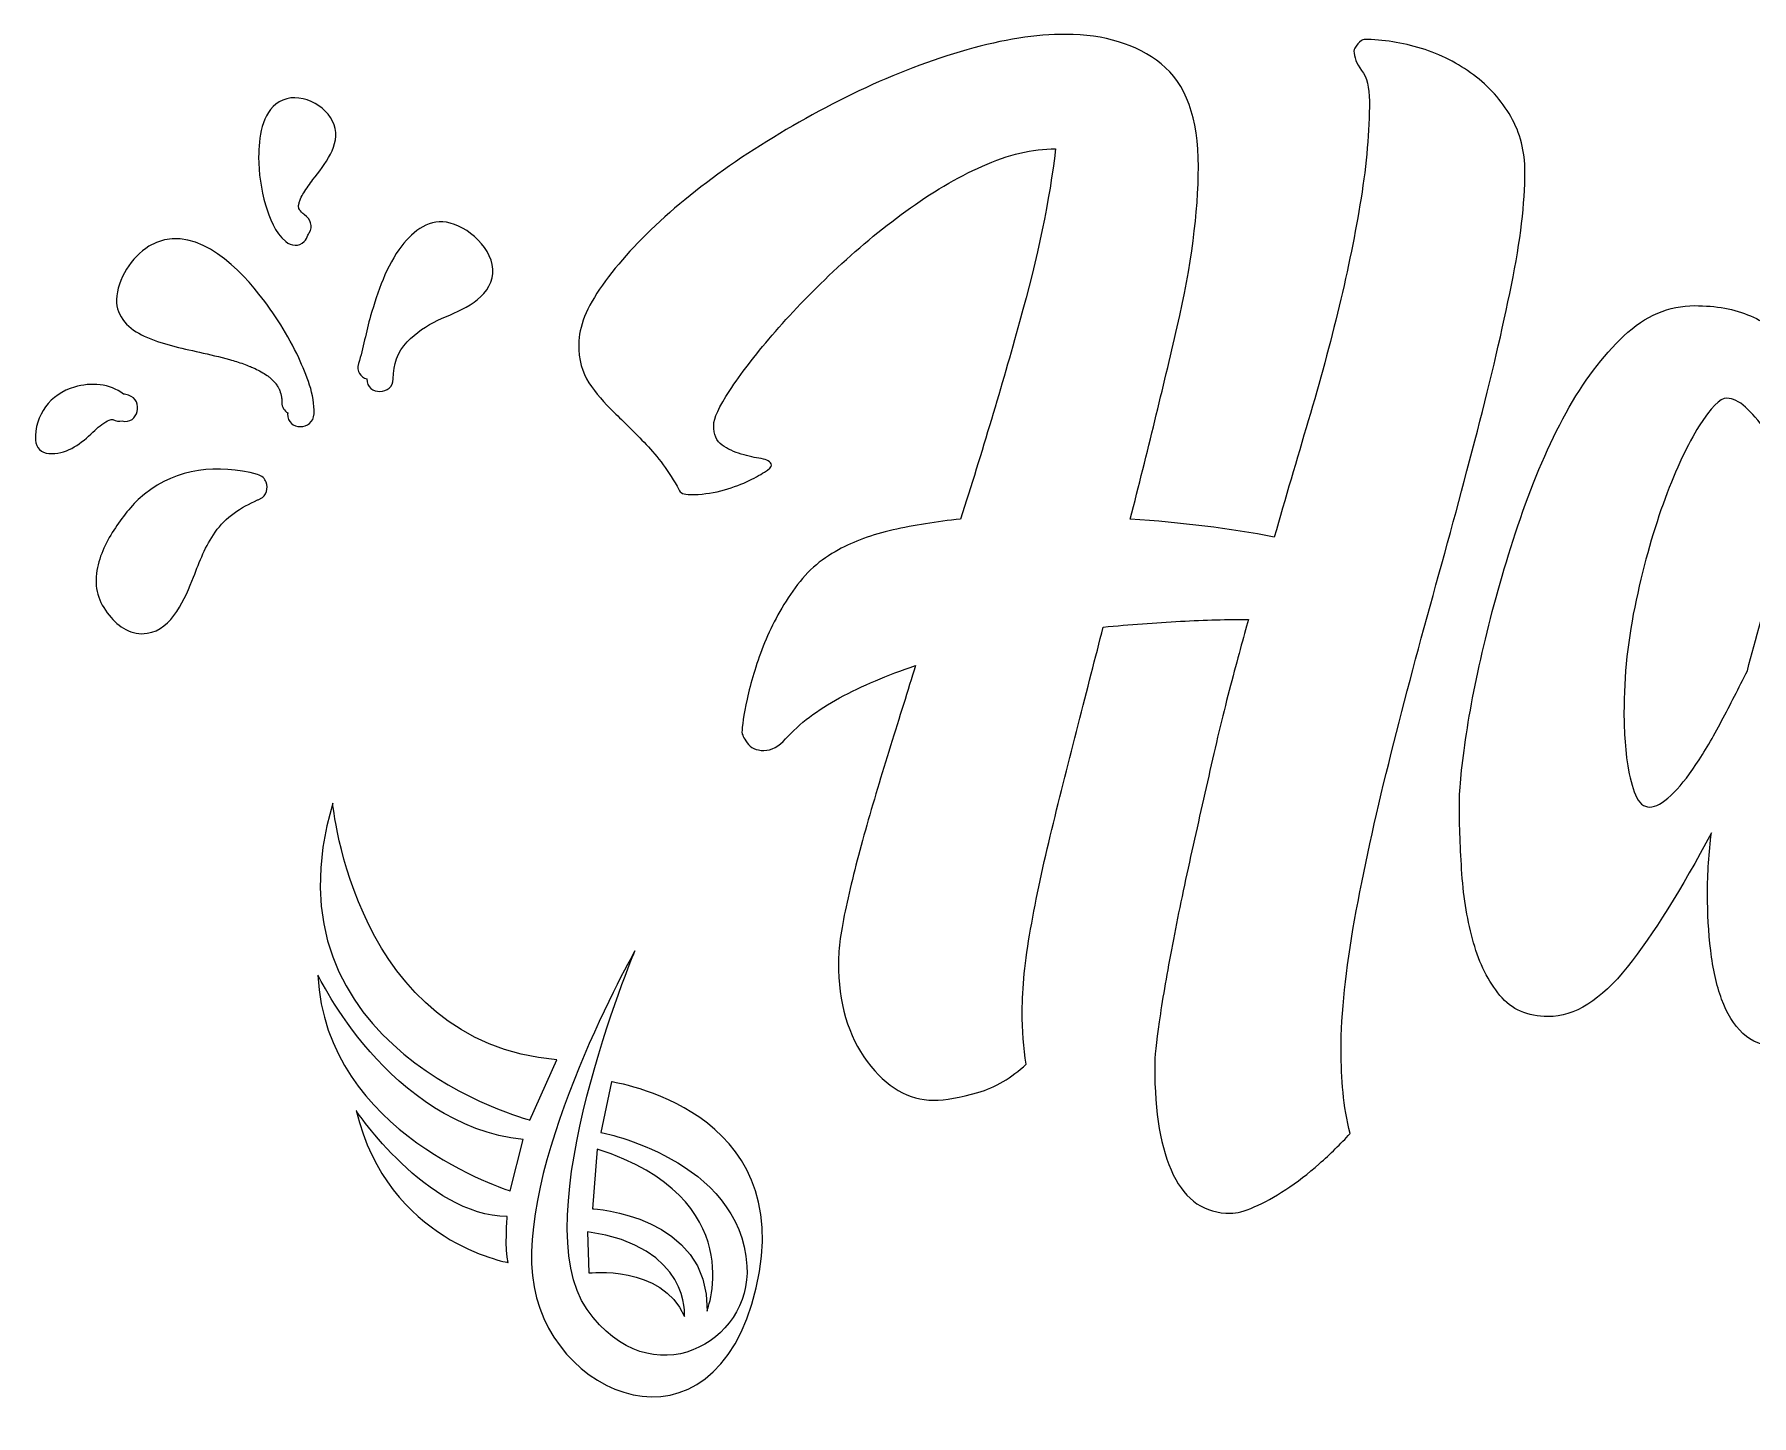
# Model space of a CAD drawing. Header units: inches. Extents: x 1.6 to 13.4, y -17.9 to -0.1.
# Drawn here: x 1.66 to 6.72, y -4.27 to -0.2 of the extents above; entities that cross this region are included whole.
import ezdxf

# ---------------------------------------------------------------- set-up
doc = ezdxf.new("R2010")
doc.units = ezdxf.units.IN
doc.header["$MEASUREMENT"] = 0
doc.layers.add('Layer 1', color=7, linetype='Continuous')

# ---------------------------------------------------------------- blocks, each defined once
blk = doc.blocks.new('block 11')
at = {"layer": 'Layer 1', "lineweight": 0}
for points, knots in [([(5.9419, -1.9643), (5.9154, -2.0729), (5.8951, -2.1726), (5.8813, -2.2636), (5.8674, -2.3545), (5.8604, -2.424), (5.8604, -2.4719), (5.8604, -2.5351), (5.8629, -2.6033), (5.868, -2.6765), (5.8731, -2.7498), (5.8844, -2.8174), (5.9021, -2.8792), (5.9198, -2.9411), (5.9457, -2.9929), (5.9798, -3.0346), (6.0139, -3.0762), (6.0612, -3.0971), (6.1219, -3.0971), (6.2001, -3.0971), (6.2778, -3.0485), (6.3549, -2.9512), (6.4319, -2.854), (6.5146, -2.722), (6.603, -2.5553), (6.5954, -2.6134), (6.5916, -2.674), (6.5916, -2.7371), (6.5916, -2.7927), (6.5948, -2.8477), (6.6011, -2.902), (6.6074, -2.9563), (6.6182, -3.0042), (6.6333, -3.0459), (6.6485, -3.0876), (6.6693, -3.121), (6.6958, -3.1463), (6.7224, -3.1715), (6.7546, -3.1842), (6.7924, -3.1842), (6.8252, -3.1842), (6.8657, -3.164), (6.9137, -3.1236), (6.9616, -3.0832), (7.0122, -3.0321), (7.0652, -2.9702), (7.0985, -2.9314), (7.1317, -2.8898), (7.165, -2.846), (7.1386, -2.9512), (7.1141, -3.0533), (7.0917, -3.152), (7.0589, -3.2972), (7.0324, -3.4311), (7.0122, -3.5536), (6.992, -3.6761), (6.9819, -3.7803), (6.9819, -3.8662), (6.9819, -3.9798), (7.0002, -4.0682), (7.0368, -4.1314), (7.0734, -4.1945), (7.1296, -4.2261), (7.2054, -4.2261), (7.2383, -4.2261), (7.2863, -4.2185), (7.3494, -4.2033), (7.4125, -4.1882), (7.4706, -4.1503), (7.5236, -4.0897), (7.5034, -4.0366), (7.4901, -3.9798), (7.4839, -3.9192), (7.4775, -3.8586), (7.4744, -3.7992), (7.4744, -3.7411), (7.4744, -3.7159), (7.475, -3.6837), (7.4763, -3.6445), (7.4775, -3.6053), (7.482, -3.5536), (7.4895, -3.4892), (7.4971, -3.4248), (7.5091, -3.3433), (7.5255, -3.2448), (7.5419, -3.1463), (7.5653, -3.0264), (7.5956, -2.8849), (7.6461, -2.9632), (7.6998, -3.0169), (7.7566, -3.0459), (7.8135, -3.075), (7.8747, -3.0895), (7.9404, -3.0895), (8.0136, -3.0895), (8.083, -3.0598), (8.1488, -3.0005), (8.2144, -2.9411), (8.275, -2.8628), (8.3306, -2.7656), (8.3861, -2.6684), (8.436, -2.5597), (8.4802, -2.4398), (8.5244, -2.3198), (8.5617, -2.1986), (8.592, -2.076), (8.6223, -1.9536), (8.6456, -1.8368), (8.6621, -1.7256), (8.6785, -1.6145), (8.6867, -1.5198), (8.6867, -1.4415), (8.6867, -1.3834), (8.6829, -1.3278), (8.6754, -1.2748), (8.6678, -1.2217), (8.6551, -1.1743), (8.6375, -1.1327), (8.6198, -1.091), (8.5958, -1.0576), (8.5655, -1.0323), (8.5352, -1.0071), (8.4973, -0.9944), (8.4518, -0.9944), (8.4164, -0.9944), (8.3785, -1.0077), (8.3382, -1.0342), (8.2978, -1.0607), (8.2567, -1.0973), (8.2151, -1.144), (8.1734, -1.1908), (8.1304, -1.2457), (8.0862, -1.3088), (8.042, -1.372), (7.9972, -1.4415), (7.9518, -1.5172), (7.9442, -1.4819), (7.9271, -1.449), (7.9006, -1.4187), (7.8741, -1.3884), (7.8444, -1.3619), (7.8116, -1.3392), (7.7787, -1.3164), (7.7459, -1.2988), (7.7131, -1.2861), (7.6802, -1.2735), (7.6524, -1.2672), (7.6297, -1.2672), (7.6095, -1.2672), (7.5969, -1.2735), (7.5918, -1.2861), (7.554, -1.425), (7.5129, -1.5735), (7.4687, -1.7313), (7.4311, -1.8656), (7.393, -2.0018), (7.3545, -2.1397), (7.3495, -2.1492), (7.3441, -2.1594), (7.338, -2.1707), (7.3102, -2.2226), (7.278, -2.2768), (7.2414, -2.3337), (7.2047, -2.3905), (7.1688, -2.4416), (7.1334, -2.4871), (7.098, -2.5326), (7.0702, -2.5553), (7.0501, -2.5553), (7.0324, -2.5553), (7.0235, -2.5389), (7.0235, -2.506), (7.0235, -2.453), (7.0387, -2.3779), (7.069, -2.2806), (7.0993, -2.1834), (7.1328, -2.0855), (7.1694, -1.987), (7.206, -1.8885), (7.2395, -1.8001), (7.2698, -1.7218), (7.3001, -1.6435), (7.3153, -1.5955), (7.3153, -1.5778), (7.3153, -1.5475), (7.3064, -1.516), (7.2887, -1.4831), (7.271, -1.4503), (7.2483, -1.4194), (7.2206, -1.3903), (7.1927, -1.3613), (7.1618, -1.3367), (7.1277, -1.3164), (7.0936, -1.2962), (7.0614, -1.2861), (7.0311, -1.2861), (7.0185, -1.2861), (7.0084, -1.2906), (7.0008, -1.2994), (6.9932, -1.3083), (6.9869, -1.319), (6.9819, -1.3316), (6.9667, -1.2937), (6.9478, -1.2558), (6.925, -1.2179), (6.9023, -1.18), (6.8739, -1.1447), (6.8398, -1.1118), (6.8057, -1.079), (6.7653, -1.0525), (6.7186, -1.0323), (6.6718, -1.0121), (6.6169, -1.002), (6.5538, -1.002), (6.478, -1.002), (6.4085, -1.0317), (6.3454, -1.091), (6.2822, -1.1504), (6.2254, -1.2262), (6.1749, -1.3183), (6.1243, -1.4105), (6.0795, -1.5141), (6.0404, -1.629), (6.0012, -1.7439), (5.9684, -1.8557), (5.9419, -1.9643)], [0, 0, 0, 0, 1, 1, 1, 2, 2, 2, 3, 3, 3, 4, 4, 4, 5, 5, 5, 6, 6, 6, 7, 7, 7, 8, 8, 8, 9, 9, 9, 10, 10, 10, 11, 11, 11, 12, 12, 12, 13, 13, 13, 14, 14, 14, 15, 15, 15, 16, 16, 16, 17, 17, 17, 18, 18, 18, 19, 19, 19, 20, 20, 20, 21, 21, 21, 22, 22, 22, 23, 23, 23, 24, 24, 24, 25, 25, 25, 26, 26, 26, 27, 27, 27, 28, 28, 28, 29, 29, 29, 30, 30, 30, 31, 31, 31, 32, 32, 32, 33, 33, 33, 34, 34, 34, 35, 35, 35, 36, 36, 36, 37, 37, 37, 38, 38, 38, 39, 39, 39, 40, 40, 40, 41, 41, 41, 42, 42, 42, 43, 43, 43, 44, 44, 44, 45, 45, 45, 46, 46, 46, 47, 47, 47, 48, 48, 48, 49, 49, 49, 50, 50, 50, 51, 51, 51, 52, 52, 52, 53, 53, 53, 54, 54, 54, 55, 55, 55, 56, 56, 56, 57, 57, 57, 58, 58, 58, 59, 59, 59, 60, 60, 60, 61, 61, 61, 62, 62, 62, 63, 63, 63, 64, 64, 64, 65, 65, 65, 66, 66, 66, 67, 67, 67, 68, 68, 68, 69, 69, 69, 70, 70, 70, 71, 71, 71, 72, 72, 72, 73, 73, 73, 74, 74, 74, 75, 75, 75, 75]), ([(6.3814, -1.8696), (6.4053, -1.7584), (6.4338, -1.6587), (6.4666, -1.5703), (6.4994, -1.4819), (6.5329, -1.4105), (6.567, -1.3562), (6.6011, -1.3019), (6.6282, -1.2748), (6.6485, -1.2748), (6.6661, -1.2748), (6.6845, -1.2836), (6.7034, -1.3013), (6.7224, -1.319), (6.7419, -1.341), (6.7621, -1.3676), (6.7823, -1.3941), (6.8013, -1.4232), (6.819, -1.4547), (6.8366, -1.4863), (6.8518, -1.516), (6.8644, -1.5437), (6.8417, -1.617), (6.8164, -1.7004), (6.7886, -1.7938), (6.7608, -1.8873), (6.7343, -1.982), (6.7091, -2.0779), (6.6838, -2.1285), (6.6585, -2.1777), (6.6333, -2.2257), (6.608, -2.2737), (6.5828, -2.3166), (6.5575, -2.3545), (6.5323, -2.3924), (6.5076, -2.4227), (6.4837, -2.4454), (6.4596, -2.4682), (6.4388, -2.4795), (6.4212, -2.4795), (6.4035, -2.4795), (6.3895, -2.4676), (6.3795, -2.4435), (6.3694, -2.4196), (6.3618, -2.3911), (6.3568, -2.3583), (6.3517, -2.3255), (6.3485, -2.2945), (6.3473, -2.2655), (6.346, -2.2365), (6.3454, -2.2156), (6.3454, -2.203), (6.3454, -2.0918), (6.3573, -1.9807), (6.3814, -1.8696)], [0, 0, 0, 0, 1, 1, 1, 2, 2, 2, 3, 3, 3, 4, 4, 4, 5, 5, 5, 6, 6, 6, 7, 7, 7, 8, 8, 8, 9, 9, 9, 10, 10, 10, 11, 11, 11, 12, 12, 12, 13, 13, 13, 14, 14, 14, 15, 15, 15, 16, 16, 16, 17, 17, 17, 18, 18, 18, 18]), ([(7.7074, -2.4322), (7.7238, -2.3753), (7.7396, -2.3211), (7.7548, -2.2693), (7.7699, -2.2175), (7.7844, -2.1714), (7.7983, -2.131), (7.8122, -2.0906), (7.8216, -2.0628), (7.8267, -2.0476), (7.8595, -1.9921), (7.8955, -1.934), (7.9347, -1.8734), (7.9738, -1.8127), (8.0117, -1.7572), (8.0483, -1.7067), (8.085, -1.6562), (8.1184, -1.6145), (8.1488, -1.5816), (8.1791, -1.5488), (8.203, -1.5324), (8.2207, -1.5324), (8.2359, -1.5324), (8.2447, -1.5488), (8.2473, -1.5816), (8.2473, -1.6978), (8.2315, -1.821), (8.1999, -1.951), (8.1683, -2.0811), (8.1279, -2.2005), (8.0787, -2.309), (8.0294, -2.4177), (7.9757, -2.5073), (7.9177, -2.578), (7.8595, -2.6488), (7.804, -2.6841), (7.751, -2.6841), (7.7105, -2.6841), (7.6815, -2.6551), (7.6638, -2.597), (7.6764, -2.5439), (7.6909, -2.489), (7.7074, -2.4322)], [0, 0, 0, 0, 1, 1, 1, 2, 2, 2, 3, 3, 3, 4, 4, 4, 5, 5, 5, 6, 6, 6, 7, 7, 7, 8, 8, 8, 9, 9, 9, 10, 10, 10, 11, 11, 11, 12, 12, 12, 13, 13, 13, 14, 14, 14, 14])]:
    blk.add_open_spline(points, degree=3, knots=knots, dxfattribs=at)

msp = doc.modelspace()

# ---------------------------------------------------------------- linework, layer by layer
at = {"layer": 'Layer 1', "lineweight": 0}
for points, knots in [([(3.2956, -1.2293), (3.2753, -1.199), (3.2653, -1.1611), (3.2653, -1.1156), (3.2653, -1.0651), (3.2886, -1.0071), (3.3354, -0.9414), (3.3821, -0.8757), (3.4433, -0.8088), (3.5191, -0.7406), (3.5949, -0.6724), (3.6826, -0.6061), (3.7824, -0.5417), (3.8822, -0.4772), (3.9851, -0.4198), (4.0912, -0.3693), (4.1973, -0.3188), (4.3033, -0.2784), (4.4094, -0.248), (4.5155, -0.2177), (4.6127, -0.2026), (4.7011, -0.2026), (4.8148, -0.2026), (4.9082, -0.2316), (4.9815, -0.2897), (5.0547, -0.3478), (5.0914, -0.4488), (5.0914, -0.5928), (5.0914, -0.7267), (5.0705, -0.8839), (5.0289, -1.0645), (4.9872, -1.2451), (4.9411, -1.4339), (4.8906, -1.6309), (5.0421, -1.641), (5.1835, -1.6587), (5.3149, -1.6839), (5.3477, -1.5703), (5.3812, -1.456), (5.4153, -1.341), (5.4494, -1.2262), (5.4797, -1.1137), (5.5062, -1.0039), (5.5327, -0.894), (5.5542, -0.7879), (5.5706, -0.6856), (5.587, -0.5833), (5.5953, -0.488), (5.5953, -0.3996), (5.5953, -0.3592), (5.5877, -0.3289), (5.5725, -0.3087), (5.5574, -0.2885), (5.5498, -0.2695), (5.5498, -0.2518), (5.5498, -0.2468), (5.5536, -0.2399), (5.5612, -0.231), (5.5687, -0.2222), (5.575, -0.2177), (5.5801, -0.2177), (5.6356, -0.2177), (5.6919, -0.2266), (5.7487, -0.2442), (5.8055, -0.262), (5.8567, -0.2878), (5.9021, -0.3219), (5.9476, -0.356), (5.9842, -0.3971), (6.012, -0.4451), (6.0398, -0.4931), (6.0537, -0.5473), (6.0537, -0.608), (6.0537, -0.6989), (6.0404, -0.8101), (6.0139, -0.9414), (5.9874, -1.0727), (5.9539, -1.216), (5.9135, -1.3714), (5.8731, -1.5267), (5.8295, -1.6884), (5.7828, -1.8563), (5.736, -2.0243), (5.6924, -2.1891), (5.6521, -2.3507), (5.6116, -2.5124), (5.5782, -2.6665), (5.5517, -2.8129), (5.5252, -2.9594), (5.5119, -3.087), (5.5119, -3.1956), (5.5119, -3.2385), (5.5138, -3.2802), (5.5176, -3.3206), (5.5214, -3.361), (5.5283, -3.4014), (5.5384, -3.4418), (5.5106, -3.4721), (5.4803, -3.5018), (5.4475, -3.5309), (5.4146, -3.5599), (5.3818, -3.5851), (5.349, -3.6066), (5.3161, -3.6281), (5.2852, -3.6451), (5.2562, -3.6578), (5.2271, -3.6704), (5.2037, -3.6767), (5.1861, -3.6767), (5.1103, -3.6767), (5.0541, -3.6388), (5.0175, -3.5631), (4.9808, -3.4873), (4.9626, -3.3812), (4.9626, -3.2448), (4.9626, -3.217), (4.9669, -3.1728), (4.9758, -3.1122), (4.9846, -3.0516), (4.9966, -2.9809), (5.0118, -2.9001), (5.027, -2.8193), (5.0446, -2.7334), (5.0648, -2.6424), (5.085, -2.5515), (5.1052, -2.4612), (5.1255, -2.3716), (5.1456, -2.2819), (5.1658, -2.1986), (5.1861, -2.1215), (5.2063, -2.0445), (5.224, -1.9794), (5.2391, -1.9264), (5.1785, -1.9264), (5.1115, -1.9283), (5.0383, -1.9321), (4.965, -1.9359), (4.8893, -1.9416), (4.811, -1.9491), (4.7883, -2.0376), (4.7637, -2.1335), (4.7371, -2.2371), (4.7106, -2.3406), (4.6847, -2.4435), (4.6595, -2.5458), (4.6342, -2.6481), (4.6133, -2.746), (4.597, -2.8394), (4.5805, -2.9329), (4.5723, -3.0137), (4.5723, -3.0819), (4.5723, -3.1374), (4.5761, -3.1892), (4.5837, -3.2372), (4.5407, -3.2776), (4.4934, -3.3054), (4.4416, -3.3206), (4.3898, -3.3357), (4.3463, -3.3433), (4.3109, -3.3433), (4.2376, -3.3433), (4.1726, -3.3054), (4.1158, -3.2297), (4.059, -3.1539), (4.0306, -3.0567), (4.0306, -2.9379), (4.0306, -2.8976), (4.0381, -2.8426), (4.0533, -2.7731), (4.0684, -2.7037), (4.0874, -2.6286), (4.1101, -2.5477), (4.1329, -2.4669), (4.1575, -2.3842), (4.184, -2.2996), (4.2105, -2.215), (4.2351, -2.1361), (4.2579, -2.0628), (4.1745, -2.0906), (4.1, -2.1222), (4.0343, -2.1575), (3.9686, -2.1929), (3.9156, -2.2333), (3.8752, -2.2787), (3.855, -2.3015), (3.8336, -2.3128), (3.8108, -2.3128), (3.7881, -2.3128), (3.7716, -2.3053), (3.7616, -2.2901), (3.7514, -2.2749), (3.7464, -2.2649), (3.7464, -2.2598), (3.7464, -2.2421), (3.7514, -2.2093), (3.7616, -2.1613), (3.7716, -2.1133), (3.7874, -2.0615), (3.8089, -2.0059), (3.8304, -1.9504), (3.8594, -1.8961), (3.8961, -1.843), (3.9326, -1.79), (3.9775, -1.7496), (4.0306, -1.7218), (4.076, -1.6966), (4.1297, -1.677), (4.1916, -1.6631), (4.2534, -1.6492), (4.3197, -1.6385), (4.3905, -1.6309), (4.4536, -1.4339), (4.5117, -1.2401), (4.5647, -1.0493), (4.6178, -0.8587), (4.6531, -0.6888), (4.6708, -0.5398), (4.6026, -0.5398), (4.5307, -0.5568), (4.4549, -0.5909), (4.3791, -0.625), (4.3039, -0.6692), (4.2295, -0.7235), (4.1549, -0.7779), (4.0836, -0.8372), (4.0154, -0.9016), (3.9472, -0.966), (3.8872, -1.0285), (3.8354, -1.0891), (3.7837, -1.1497), (3.742, -1.2041), (3.7104, -1.252), (3.6788, -1.3), (3.6631, -1.3341), (3.6631, -1.3543), (3.6631, -1.3821), (3.6712, -1.4017), (3.6877, -1.413), (3.7041, -1.4244), (3.723, -1.4333), (3.7445, -1.4396), (3.7659, -1.4459), (3.7855, -1.4503), (3.8032, -1.4528), (3.8209, -1.4554), (3.831, -1.4617), (3.8336, -1.4718), (3.8336, -1.4768), (3.8266, -1.4838), (3.8127, -1.4926), (3.7988, -1.5015), (3.7811, -1.5109), (3.7597, -1.521), (3.7382, -1.5311), (3.7129, -1.54), (3.6839, -1.5475), (3.6548, -1.5551), (3.6252, -1.5589), (3.5949, -1.5589), (3.5746, -1.5589), (3.5633, -1.5539), (3.5608, -1.5437), (3.5305, -1.4907), (3.4983, -1.4465), (3.4642, -1.4111), (3.4301, -1.3758), (3.3985, -1.3442), (3.3694, -1.3164), (3.3404, -1.2887), (3.3158, -1.2596), (3.2956, -1.2293)], [0, 0, 0, 0, 1, 1, 1, 2, 2, 2, 3, 3, 3, 4, 4, 4, 5, 5, 5, 6, 6, 6, 7, 7, 7, 8, 8, 8, 9, 9, 9, 10, 10, 10, 11, 11, 11, 12, 12, 12, 13, 13, 13, 14, 14, 14, 15, 15, 15, 16, 16, 16, 17, 17, 17, 18, 18, 18, 19, 19, 19, 20, 20, 20, 21, 21, 21, 22, 22, 22, 23, 23, 23, 24, 24, 24, 25, 25, 25, 26, 26, 26, 27, 27, 27, 28, 28, 28, 29, 29, 29, 30, 30, 30, 31, 31, 31, 32, 32, 32, 33, 33, 33, 34, 34, 34, 35, 35, 35, 36, 36, 36, 37, 37, 37, 38, 38, 38, 39, 39, 39, 40, 40, 40, 41, 41, 41, 42, 42, 42, 43, 43, 43, 44, 44, 44, 45, 45, 45, 46, 46, 46, 47, 47, 47, 48, 48, 48, 49, 49, 49, 50, 50, 50, 51, 51, 51, 52, 52, 52, 53, 53, 53, 54, 54, 54, 55, 55, 55, 56, 56, 56, 57, 57, 57, 58, 58, 58, 59, 59, 59, 60, 60, 60, 61, 61, 61, 62, 62, 62, 63, 63, 63, 64, 64, 64, 65, 65, 65, 66, 66, 66, 67, 67, 67, 68, 68, 68, 69, 69, 69, 70, 70, 70, 71, 71, 71, 72, 72, 72, 73, 73, 73, 74, 74, 74, 75, 75, 75, 76, 76, 76, 77, 77, 77, 78, 78, 78, 79, 79, 79, 80, 80, 80, 81, 81, 81, 82, 82, 82, 83, 83, 83, 84, 84, 84, 85, 85, 85, 86, 86, 86, 87, 87, 87, 88, 88, 88, 89, 89, 89, 90, 90, 90, 90]), ([(2.3425, -0.7054), (2.3293, -0.6599), (2.3221, -0.6115), (2.3222, -0.5641), (2.3223, -0.509), (2.3301, -0.4336), (2.3825, -0.4017), (2.4392, -0.3673), (2.5239, -0.4103), (2.5446, -0.4691), (2.5657, -0.5293), (2.5154, -0.5862), (2.4822, -0.6307), (2.4729, -0.6432), (2.4635, -0.6558), (2.4555, -0.6692), (2.452, -0.6749), (2.4486, -0.6807), (2.4457, -0.6868), (2.4452, -0.6878), (2.4431, -0.6935), (2.4433, -0.6927), (2.4427, -0.6944), (2.4421, -0.6961), (2.4417, -0.6978), (2.4412, -0.6996), (2.4401, -0.7073), (2.44, -0.706), (2.4399, -0.7074), (2.4398, -0.7087), (2.4399, -0.7101), (2.4399, -0.7107), (2.4399, -0.7112), (2.4399, -0.7116), (2.4402, -0.713), (2.4406, -0.7144), (2.441, -0.7158), (2.4417, -0.7171), (2.4429, -0.7196), (2.4434, -0.7204), (2.444, -0.7215), (2.4445, -0.7222), (2.4447, -0.7226), (2.4448, -0.7228), (2.4449, -0.7229), (2.4451, -0.723), (2.4505, -0.729), (2.4544, -0.7324), (2.4576, -0.7346), (2.4748, -0.7468), (2.483, -0.7683), (2.4715, -0.7878), (2.4703, -0.7899), (2.4688, -0.792), (2.467, -0.7939), (2.4653, -0.8011), (2.4618, -0.8079), (2.4568, -0.8129), (2.4408, -0.8289), (2.4182, -0.8264), (2.4019, -0.8129), (2.3706, -0.787), (2.3535, -0.7433), (2.3425, -0.7054)], [0, 0, 0, 0, 1, 1, 1, 2, 2, 2, 3, 3, 3, 4, 4, 4, 5, 5, 5, 6, 6, 6, 7, 7, 7, 8, 8, 8, 9, 9, 9, 10, 10, 10, 11, 11, 11, 12, 12, 12, 13, 13, 13, 14, 14, 14, 15, 15, 15, 16, 16, 16, 17, 17, 17, 18, 18, 18, 19, 19, 19, 20, 20, 20, 21, 21, 21, 21]), ([(1.9035, -0.9842), (1.9051, -0.9244), (1.9487, -0.8581), (1.9988, -0.8272), (2.1202, -0.7523), (2.253, -0.8787), (2.3232, -0.9678), (2.369, -1.0259), (2.4094, -1.0885), (2.4402, -1.1559), (2.4632, -1.2063), (2.488, -1.2642), (2.4855, -1.321), (2.4833, -1.3709), (2.4055, -1.3711), (2.4077, -1.321), (2.4078, -1.32), (2.4078, -1.3191), (2.4078, -1.3181), (2.3978, -1.3121), (2.3906, -1.3016), (2.3905, -1.2864), (2.3904, -1.2822), (2.3903, -1.2779), (2.3899, -1.2736), (2.3899, -1.2731), (2.3898, -1.2727), (2.3898, -1.2724), (2.3898, -1.2721), (2.3897, -1.272), (2.3897, -1.2717), (2.3884, -1.265), (2.3868, -1.2584), (2.3844, -1.252), (2.3841, -1.2511), (2.3839, -1.2506), (2.3838, -1.2504), (2.3835, -1.2498), (2.3832, -1.2491), (2.3827, -1.2482), (2.3814, -1.2457), (2.3802, -1.2432), (2.3787, -1.2408), (2.3768, -1.2377), (2.3748, -1.2346), (2.3726, -1.2316), (2.3724, -1.2313), (2.3721, -1.2309), (2.3717, -1.2305), (2.3673, -1.2255), (2.3627, -1.2207), (2.3577, -1.2163), (2.3566, -1.2153), (2.3505, -1.2105), (2.3512, -1.2108), (2.3498, -1.2098), (2.3484, -1.2088), (2.347, -1.2078), (2.3357, -1.2002), (2.3239, -1.1934), (2.3116, -1.1876), (2.3082, -1.186), (2.3047, -1.1844), (2.3012, -1.1829), (2.2995, -1.1821), (2.2971, -1.1811), (2.2966, -1.1809), (2.2902, -1.1784), (2.2838, -1.176), (2.2773, -1.1737), (2.2639, -1.1691), (2.2504, -1.1649), (2.2367, -1.161), (2.2074, -1.1528), (2.1778, -1.1459), (2.1481, -1.1392), (2.0928, -1.1268), (2.0363, -1.1156), (1.9846, -1.0918), (1.9416, -1.072), (1.9021, -1.0352), (1.9035, -0.9842)], [0, 0, 0, 0, 1, 1, 1, 2, 2, 2, 3, 3, 3, 4, 4, 4, 5, 5, 5, 6, 6, 6, 7, 7, 7, 8, 8, 8, 9, 9, 9, 10, 10, 10, 11, 11, 11, 12, 12, 12, 13, 13, 13, 14, 14, 14, 15, 15, 15, 16, 16, 16, 17, 17, 17, 18, 18, 18, 19, 19, 19, 20, 20, 20, 21, 21, 21, 22, 22, 22, 23, 23, 23, 24, 24, 24, 25, 25, 25, 26, 26, 26, 27, 27, 27, 27]), ([(2.6164, -1.1725), (2.631, -1.1268), (2.6384, -1.0785), (2.6522, -1.0324), (2.6733, -0.9617), (2.6982, -0.8849), (2.7439, -0.8258), (2.7783, -0.7812), (2.8271, -0.7432), (2.887, -0.7587), (2.9501, -0.7751), (3.0272, -0.8505), (3.0103, -0.9204), (2.9932, -0.9909), (2.9083, -1.0183), (2.8503, -1.0452), (2.8171, -1.0606), (2.7854, -1.0821), (2.7599, -1.1084), (2.7301, -1.1392), (2.7192, -1.1749), (2.7187, -1.2173), (2.7182, -1.2672), (2.6413, -1.2675), (2.641, -1.2181), (2.623, -1.2125), (2.609, -1.1958), (2.6164, -1.1725)], [0, 0, 0, 0, 1, 1, 1, 2, 2, 2, 3, 3, 3, 4, 4, 4, 5, 5, 5, 6, 6, 6, 7, 7, 7, 8, 8, 8, 9, 9, 9, 9]), ([(1.6649, -1.3987), (1.6613, -1.3247), (1.709, -1.2623), (1.7795, -1.2419), (1.8284, -1.2277), (1.8841, -1.2313), (1.9235, -1.2625), (1.9285, -1.2635), (1.9335, -1.2646), (1.9387, -1.2662), (1.9858, -1.2808), (1.9665, -1.3541), (1.9198, -1.3417), (1.9103, -1.3439), (1.9011, -1.342), (1.8929, -1.3372), (1.8855, -1.3377), (1.8788, -1.3399), (1.8717, -1.3442), (1.8557, -1.3537), (1.8437, -1.3659), (1.8278, -1.3807), (1.7929, -1.4132), (1.7537, -1.4409), (1.7038, -1.4376), (1.6818, -1.4362), (1.666, -1.421), (1.6649, -1.3987)], [0, 0, 0, 0, 1, 1, 1, 2, 2, 2, 3, 3, 3, 4, 4, 4, 5, 5, 5, 6, 6, 6, 7, 7, 7, 8, 8, 8, 9, 9, 9, 9]), ([(2.3443, -1.5223), (2.3507, -1.539), (2.3457, -1.563), (2.328, -1.5705), (2.3276, -1.5707), (2.3272, -1.5709), (2.3268, -1.571), (2.3243, -1.5725), (2.3215, -1.5738), (2.3186, -1.5746), (2.2704, -1.5962), (2.225, -1.6253), (2.1942, -1.6691), (2.165, -1.7106), (2.1486, -1.7553), (2.1303, -1.8019), (2.1065, -1.8624), (2.0682, -1.9569), (1.9938, -1.9676), (1.9477, -1.9743), (1.9101, -1.9491), (1.8819, -1.9145), (1.8495, -1.8748), (1.8368, -1.833), (1.8457, -1.7822), (1.8535, -1.7373), (1.8748, -1.694), (1.9, -1.6564), (1.9241, -1.6205), (1.952, -1.5847), (1.986, -1.5574), (2.0825, -1.4801), (2.2022, -1.4684), (2.3187, -1.4995), (2.3326, -1.5032), (2.3408, -1.512), (2.3443, -1.5223)], [0, 0, 0, 0, 1, 1, 1, 2, 2, 2, 3, 3, 3, 4, 4, 4, 5, 5, 5, 6, 6, 6, 7, 7, 7, 8, 8, 8, 9, 9, 9, 10, 10, 10, 11, 11, 11, 12, 12, 12, 12]), ([(3.2013, -3.2248), (3.2013, -3.2248), (3.1213, -3.402), (3.1213, -3.402), (3.1213, -3.402), (2.3254, -3.1947), (2.5404, -2.4679), (2.5404, -2.4679), (2.6044, -3.1716), (3.2013, -3.2248)], [0, 0, 0, 0, 1, 1, 1, 2, 2, 2, 3, 3, 3, 3]), ([(3.431, -2.903), (3.431, -2.903), (3.1009, -3.6938), (3.2902, -3.9599), (3.4796, -4.2261), (3.7754, -4.0545), (3.7611, -3.832), (3.7409, -3.5159), (3.3305, -3.4385), (3.3305, -3.4385), (3.3305, -3.4385), (3.3619, -3.2894), (3.3619, -3.2894), (3.3619, -3.2894), (3.9134, -3.3675), (3.7887, -3.8966), (3.6639, -4.4257), (3.1648, -4.2184), (3.129, -3.8601), (3.0932, -3.5018), (3.431, -2.903), (3.431, -2.903)], [0, 0, 0, 0, 1, 1, 1, 2, 2, 2, 3, 3, 3, 4, 4, 4, 5, 5, 5, 6, 6, 6, 7, 7, 7, 7]), ([(3.0637, -3.6106), (3.0637, -3.6106), (2.5187, -3.4442), (2.4969, -2.9746), (2.4969, -2.9746), (2.7055, -3.4161), (3.1021, -3.4596), (3.1021, -3.4596), (3.0637, -3.6106), (3.0637, -3.6106)], [0, 0, 0, 0, 1, 1, 1, 2, 2, 2, 3, 3, 3, 3]), ([(3.0548, -3.6861), (3.0548, -3.6861), (3.0471, -3.7859), (3.0573, -3.8217), (3.0573, -3.8217), (2.7029, -3.761), (2.6095, -3.3739), (2.6095, -3.3739), (2.8168, -3.6835), (3.0548, -3.6861)], [0, 0, 0, 0, 1, 1, 1, 2, 2, 2, 3, 3, 3, 3]), ([(3.6434, -3.9651), (3.6511, -3.681), (3.3056, -3.6631), (3.3056, -3.6631), (3.3056, -3.6631), (3.32, -3.4875), (3.32, -3.4875), (3.7732, -3.6331), (3.6434, -3.9651), (3.6434, -3.9651)], [0, 0, 0, 0, 1, 1, 1, 2, 2, 2, 3, 3, 3, 3]), ([(3.5769, -3.9804), (3.5103, -3.8269), (3.2954, -3.8524), (3.2954, -3.8524), (3.2954, -3.8524), (3.2915, -3.7309), (3.2915, -3.7309), (3.5961, -3.7744), (3.5769, -3.9804), (3.5769, -3.9804)], [0, 0, 0, 0, 1, 1, 1, 2, 2, 2, 3, 3, 3, 3])]:
    msp.add_open_spline(points, degree=3, knots=knots, dxfattribs=at)

# ---------------------------------------------------------------- block references
at = {"layer": 'Layer 1'}
msp.add_blockref('block 11', (0, 0), dxfattribs=at)

doc.saveas('drawing.dxf')
